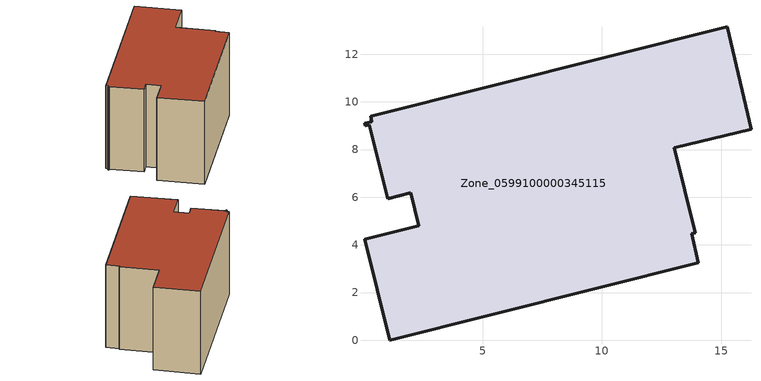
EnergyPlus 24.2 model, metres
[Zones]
Zone_0599100000345115
 floor ground (C_G): 0.35,9.17 0.31,9.39 15.26,13.15 16.26,8.86 13.03,8.07 13.91,4.51 13.76,4.46 14.05,3.25 1.1,0 0.04,4.24 2.31,4.81 1.97,6.18 1.02,5.94 0.24,9.04 0.08,9 0.06,9.1 z0
 wall outside (C_F): 16.26,8.86 15.26,13.15 0.31,9.39 0.35,9.17 0.06,9.1 0.08,9 0.24,9.04 1.02,5.94 1.97,6.18 2.31,4.81 0.04,4.24 1.1,0 14.05,3.25 13.76,4.46 13.91,4.51 13.03,8.07 16.26,8.86 z0:8.48
 roof outside (C_R): 0.31,9.39 0.35,9.17 0.06,9.1 0.08,9 0.24,9.04 1.02,5.94 1.97,6.18 2.31,4.81 0.04,4.24 1.1,0 14.05,3.25 13.76,4.46 13.91,4.51 13.03,8.07 16.26,8.86 15.26,13.15 z8.48
[BUILDING]
Pand.0599100000345115: North Axis=0; Terrain=City; Loads Convergence Tolerance Value=0.04; Temperature Convergence Tolerance Value=0.4; Solar Distribution=FullExterior; Maximum Number of Warmup Days=25; Minimum Number of Warmup Days=1
[Site:Location]
Rotterdam.The.Hague.AP_ZH_NLD Design_Conditions: Latitude=51.96; Longitude=4.45; Time Zone=1; Elevation=-4.5
[SITE:GROUNDTEMPERATURE:BUILDINGSURFACE]
18, 18, 18, 18, 18, 18, 18, 18, 18, 18, 18, 18
[MATERIAL] Thermal Absorptance=0.9; Solar Absorptance=0.7; Visible Absorptance=0.7
Name | Roughness | Thickness | Conductivity | Density | Specific Heat
G.D.1992-2005 | MediumSmooth | 0.15 | 0.06 | 540 | 1210
F.D.1992-2005 | Rough | 0.3 | 0.12 | 1920 | 840
R.D.1992-2005 | MediumRough | 0.2 | 0.08 | 1500 | 1000
[CONSTRUCTION]
C_G: G.D.1992-2005
C_F: F.D.1992-2005
C_R: R.D.1992-2005
[ZONE]
Zone_0599100000345115: Type=1; Multiplier=1; Ceiling Height=Autocalculate; Volume=Autocalculate; Floor Area=autocalculate; Part of Total Floor Area=Yes
[ZONEINFILTRATION:DESIGNFLOWRATE]
Infil_Zone_0599100000345115: Zone or ZoneList or Space or SpaceList=Zone_0599100000345115; Schedule=AlwaysOn; Design Flow Rate Calculation Method=Flow/Area; Flow Rate per Floor Area=0.0021; Constant Term Coefficient=1; Temperature Term Coefficient=0; Velocity Term Coefficient=0; Velocity Squared Term Coefficient=0
[HVACTEMPLATE:ZONE:IDEALLOADSAIRSYSTEM]
Zone_0599100000345115: Maximum Heating Supply Air Temperature=50; Minimum Cooling Supply Air Temperature=13; Maximum Heating Supply Air Humidity Ratio=0.0156; Minimum Cooling Supply Air Humidity Ratio=0.0077; Heating Limit=NoLimit; Cooling Limit=NoLimit; Dehumidification Control Type=ConstantSensibleHeatRatio; Cooling Sensible Heat Ratio=0.7; Dehumidification Setpoint=60; Humidification Control Type=None; Humidification Setpoint=30; Outdoor Air Method=None; Outdoor Air Flow Rate per Person=0.00944; Outdoor Air Flow Rate per Zone Floor Area=0; Outdoor Air Flow Rate per Zone=0; Demand Controlled Ventilation Type=None; Outdoor Air Economizer Type=NoEconomizer; Heat Recovery Type=None; Sensible Heat Recovery Effectiveness=0.7; Latent Heat Recovery Effectiveness=0.65
[ZONECONTROL:THERMOSTAT]
ThermostatControl_Zone_0599100000345115: Zone or ZoneList=Zone_0599100000345115; Control Type Schedule=DualSetpointControlType; Control 1=Thermostat_Zone_0599100000345115; Temperature Difference Between Cutout And Setpoint=0
[THERMOSTATSETPOINT:DUALSETPOINT]
Thermostat_Zone_0599100000345115: Heating Setpoint Temperature Schedule=HeatingSetpoint_Zone_0599100000345115; Cooling Setpoint Temperature Schedule=CoolingSetpoint_Zone_0599100000345115
[SCHEDULE:COMPACT]
HeatingSetpoint_Zone_0599100000345115: Through: 12/31, For: AllDays, Until: 24:00, 21
CoolingSetpoint_Zone_0599100000345115: Through: 12/31, For: AllDays, Until: 24:00, 24
DualSetpointControlType: Through: 12/31, For: AllDays, Until: 24:00, 4
AlwaysOn: Through: 12/31, For: AllDays, Until: 24:00, 1
